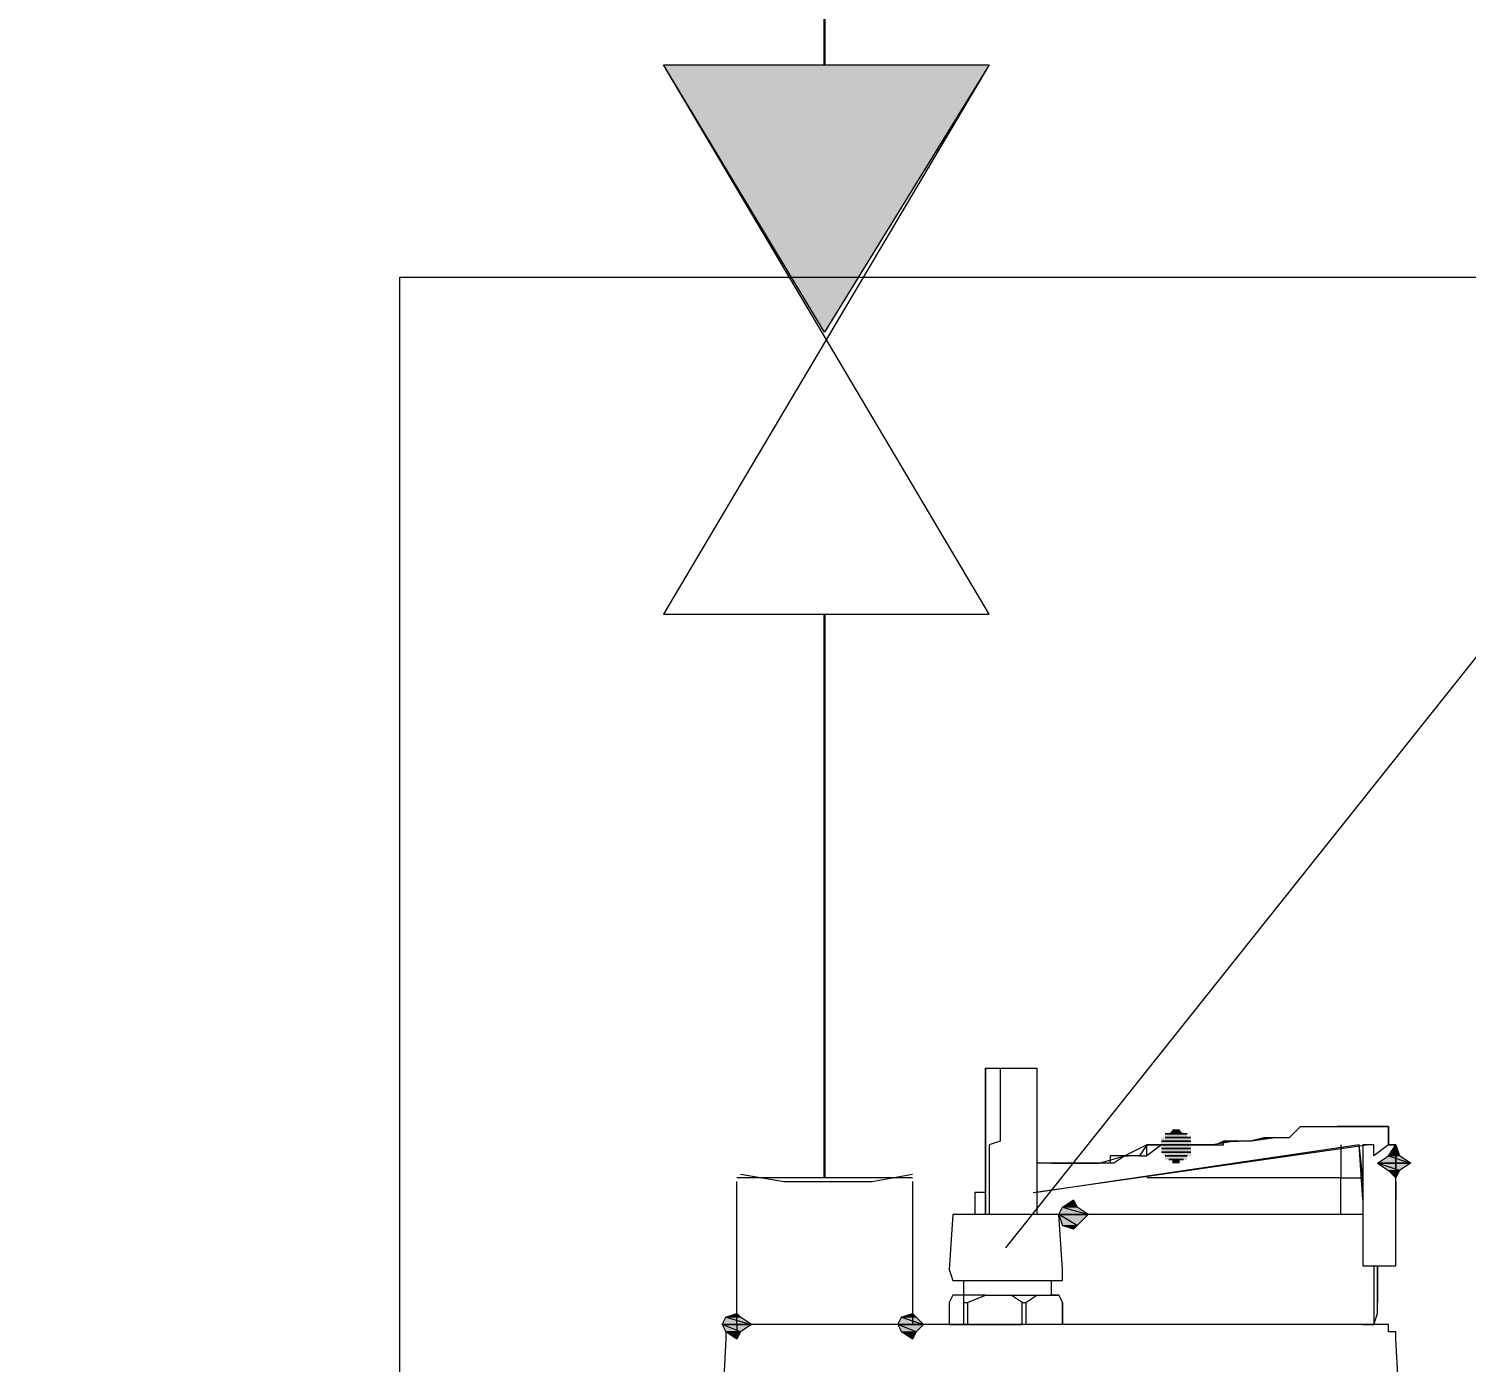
# Model space of a CAD drawing. Header units: millimetres. Extents: x -10178924 to 11692288, y -947381 to 58396.
# Drawn here: x -161255 to -160712, y -112270 to -111766 of the extents above; entities that cross this region are included whole.
import ezdxf
from ezdxf import colors
from ezdxf.entities.mleader import LeaderData, LeaderLine
from ezdxf.math import Vec2, Vec3

# ---------------------------------------------------------------- set-up
doc = ezdxf.new("R2010")
doc.units = ezdxf.units.MM
doc.layers.add('_надписи канализация', color=7, linetype='Continuous')
doc.layers.add('PDF _0', color=7, linetype='Continuous', lineweight=9)
doc.layers.add('К1н', color=42, linetype='Continuous', lineweight=30)
doc.styles.add('ISOCPEUR', font='isocpeui.ttf', dxfattribs={"width": 0.9})

# ---------------------------------------------------------------- blocks, each defined once
blk = doc.blocks.new('_None')

msp = doc.modelspace()

# ---------------------------------------------------------------- linework, layer by layer
at = {"layer": 'PDF _0', "lineweight": 0}
for points in [[(-161014.95, -111780), (-160891.86, -111780), (-160954.1, -111880.97)], [(-160891.86, -111987.46), (-161014.95, -111780), (-160891.86, -111780), (-161014.95, -111987.46)], [(-161114.53, -111860.22), (-160265.33, -111860.22), (-160265.33, -112643.03), (-161114.53, -112643.03)], [(-160759.09, -112181.09), (-160760.47, -112181.09), (-160759.09, -112181.09), (-160754.94, -112181.09), (-160752.17, -112181.09), (-160754.94, -112181.09)], [(-160741.11, -112185.24), (-160741.11, -112181.09), (-160745.25, -112181.09), (-160746.64, -112181.09), (-160745.25, -112181.09), (-160741.11, -112181.09), (-160741.11, -112185.24), (-160741.11, -112186.62), (-160741.11, -112188.01), (-160738.34, -112188.01), (-160741.11, -112188.01), (-160741.11, -112186.62)], [(-160817.17, -112188.01), (-160807.49, -112188.01), (-160811.64, -112188.01), (-160813.02, -112188.01)], [(-160793.66, -112186.62), (-160783.98, -112185.24), (-160793.66, -112186.62), (-160788.13, -112185.24), (-160785.36, -112185.24), (-160783.98, -112185.24)], [(-160738.34, -112188.01), (-160736.96, -112192.15), (-160741.11, -112192.15)], [(-160738.34, -112192.15), (-160738.34, -112188.01), (-160738.34, -112192.15), (-160738.34, -112194.92)], [(-160741.11, -112192.15), (-160732.81, -112194.92), (-160745.25, -112194.92)], [(-160736.96, -112192.15), (-160741.11, -112192.15), (-160732.81, -112194.92)], [(-160865.58, -112194.92), (-160864.2, -112194.92), (-160860.05, -112194.92), (-160864.2, -112194.92)], [(-160745.25, -112194.92), (-160741.11, -112197.69), (-160736.96, -112197.69)], [(-160745.25, -112194.92), (-160732.81, -112194.92), (-160736.96, -112197.69)], [(-160741.11, -112197.69), (-160736.96, -112197.69), (-160738.34, -112200.45)], [(-160860.05, -112208.75), (-160858.67, -112211.52), (-160864.2, -112211.52)], [(-160864.2, -112239.18), (-160864.2, -112235.03), (-160865.58, -112214.28), (-160868.35, -112214.28), (-160901.54, -112214.28), (-160905.69, -112214.28), (-160907.07, -112235.03), (-160905.69, -112239.18), (-160893.24, -112239.18)], [(-160864.2, -112211.52), (-160854.52, -112214.28), (-160865.58, -112214.28)], [(-160865.58, -112214.28), (-160864.2, -112218.43), (-160858.67, -112218.43)], [(-160865.58, -112214.28), (-160854.52, -112214.28), (-160858.67, -112218.43)], [(-160858.67, -112211.52), (-160864.2, -112211.52), (-160854.52, -112214.28)], [(-160864.2, -112218.43), (-160858.67, -112218.43), (-160860.05, -112219.82)], [(-160991.44, -112253.01), (-160981.76, -112255.77), (-160992.82, -112255.77)], [(-160987.29, -112251.63), (-160985.91, -112253.01), (-160991.44, -112253.01)], [(-160985.91, -112253.01), (-160991.44, -112253.01), (-160981.76, -112255.77)], [(-160925.05, -112253.01), (-160916.75, -112255.77), (-160926.43, -112255.77)], [(-160920.9, -112251.63), (-160919.52, -112253.01), (-160925.05, -112253.01)], [(-160919.52, -112253.01), (-160925.05, -112253.01), (-160916.75, -112255.77)], [(-160992.82, -112255.77), (-160991.44, -112258.54), (-160985.91, -112258.54)], [(-160992.82, -112255.77), (-160981.76, -112255.77), (-160985.91, -112258.54)], [(-160991.44, -112258.54), (-160985.91, -112258.54), (-160987.29, -112261.31)], [(-160926.43, -112255.77), (-160925.05, -112258.54), (-160919.52, -112258.54)], [(-160926.43, -112255.77), (-160916.75, -112255.77), (-160919.52, -112258.54)], [(-160925.05, -112258.54), (-160919.52, -112258.54), (-160920.9, -112261.31)]]:
    msp.add_lwpolyline(points, close=True, dxfattribs=at)
for points in [[(-160893.24, -112158.96), (-160893.24, -112167.26), (-160893.24, -112172.79), (-160893.24, -112178.32), (-160893.24, -112186.62), (-160893.24, -112188.01), (-160893.24, -112194.92), (-160893.24, -112200.45), (-160893.24, -112208.75), (-160893.24, -112214.28), (-160893.24, -112158.96), (-160873.88, -112158.96), (-160873.88, -112214.28)], [(-160887.71, -112158.96), (-160887.71, -112164.49), (-160887.71, -112171.41), (-160887.71, -112174.17), (-160887.71, -112181.09), (-160887.71, -112186.62), (-160891.86, -112188.01), (-160891.86, -112194.92), (-160891.86, -112200.45), (-160891.86, -112208.75), (-160891.86, -112214.28)], [(-160819.94, -112182.47), (-160822.71, -112182.47), (-160819.94, -112182.47)], [(-160819.94, -112182.47), (-160822.71, -112182.47), (-160819.94, -112182.47)], [(-160783.98, -112185.24), (-160778.45, -112185.24), (-160774.3, -112181.09), (-160766, -112181.09), (-160760.47, -112181.09)], [(-160752.17, -112181.09), (-160750.79, -112181.09), (-160752.17, -112181.09), (-160750.79, -112181.09)], [(-160746.64, -112181.09), (-160750.79, -112181.09), (-160746.64, -112181.09)], [(-160875.26, -112205.98), (-160749.4, -112188.01)], [(-160759.09, -112214.28), (-160759.09, -112211.52), (-160759.09, -112208.75), (-160759.09, -112205.98), (-160759.09, -112201.84), (-160759.09, -112200.45), (-160754.94, -112200.45), (-160752.17, -112200.45), (-160750.79, -112200.45), (-160752.17, -112188.01), (-160873.88, -112205.98)], [(-160821.32, -112188.01), (-160825.47, -112188.01), (-160826.85, -112188.01), (-160832.39, -112192.15), (-160832.39, -112188.01), (-160825.47, -112188.01), (-160826.85, -112188.01), (-160832.39, -112188.01), (-160835.15, -112192.15), (-160832.39, -112192.15), (-160832.39, -112188.01), (-160840.69, -112192.15), (-160844.83, -112194.92), (-160846.22, -112194.92), (-160850.37, -112194.92), (-160853.13, -112194.92), (-160854.52, -112194.92), (-160858.67, -112194.92), (-160854.52, -112194.92)], [(-160759.09, -112188.01), (-160759.09, -112200.45), (-160760.47, -112200.45), (-160764.62, -112200.45), (-160766, -112200.45), (-160770.15, -112200.45), (-160772.92, -112200.45), (-160774.3, -112200.45), (-160778.45, -112200.45), (-160779.83, -112200.45), (-160783.98, -112200.45), (-160785.36, -112200.45), (-160788.13, -112200.45), (-160792.28, -112200.45), (-160793.66, -112200.45), (-160797.81, -112200.45), (-160799.19, -112200.45), (-160803.34, -112200.45), (-160806.11, -112200.45), (-160807.49, -112200.45), (-160811.64, -112200.45), (-160813.02, -112200.45), (-160819.94, -112200.45), (-160821.32, -112200.45), (-160825.47, -112200.45), (-160826.85, -112200.45), (-160832.39, -112200.45)], [(-160815.79, -112186.62), (-160826.85, -112186.62), (-160815.79, -112186.62)], [(-160815.79, -112188.01), (-160826.85, -112188.01), (-160815.79, -112188.01)], [(-160815.79, -112188.01), (-160826.85, -112188.01), (-160815.79, -112188.01)], [(-160817.17, -112183.86), (-160825.47, -112183.86), (-160817.17, -112183.86)], [(-160815.79, -112185.24), (-160825.47, -112185.24), (-160815.79, -112185.24)], [(-160818.56, -112183.86), (-160824.09, -112183.86), (-160818.56, -112183.86)], [(-160817.17, -112183.86), (-160824.09, -112183.86), (-160817.17, -112183.86)], [(-160821.32, -112188.01), (-160817.17, -112188.01), (-160821.32, -112188.01)], [(-160799.19, -112186.62), (-160803.34, -112186.62), (-160806.11, -112188.01), (-160807.49, -112188.01), (-160806.11, -112188.01), (-160803.34, -112188.01), (-160803.34, -112186.62), (-160799.19, -112186.62), (-160797.81, -112186.62), (-160799.19, -112186.62), (-160807.49, -112188.01), (-160811.64, -112188.01), (-160813.02, -112188.01)], [(-160793.66, -112186.62), (-160797.81, -112186.62)], [(-160750.79, -112208.75), (-160752.17, -112188.01)], [(-160738.34, -112201.84), (-160738.34, -112200.45), (-160738.34, -112197.69), (-160738.34, -112194.92), (-160738.34, -112197.69), (-160738.34, -112188.01), (-160741.11, -112188.01), (-160746.64, -112192.15), (-160746.64, -112188.01), (-160750.79, -112188.01), (-160750.79, -112208.75), (-160750.79, -112233.65), (-160741.11, -112233.65), (-160738.34, -112233.65), (-160738.34, -112228.11), (-160738.34, -112221.2), (-160738.34, -112214.28), (-160738.34, -112208.75), (-160738.34, -112205.98), (-160738.34, -112201.84), (-160738.34, -112208.75)], [(-160850.37, -112194.92), (-160840.69, -112192.15), (-160844.83, -112192.15), (-160846.22, -112192.15), (-160846.22, -112194.92)], [(-160835.15, -112192.15), (-160839.3, -112192.15), (-160840.69, -112192.15), (-160839.3, -112192.15)], [(-160815.79, -112189.39), (-160826.85, -112189.39), (-160815.79, -112189.39)], [(-160815.79, -112190.77), (-160826.85, -112190.77), (-160815.79, -112190.77)], [(-160815.79, -112190.77), (-160826.85, -112190.77), (-160815.79, -112190.77)], [(-160817.17, -112192.15), (-160825.47, -112192.15), (-160817.17, -112192.15)], [(-160818.56, -112193.54), (-160824.09, -112193.54), (-160818.56, -112193.54)], [(-160985.91, -112199.07), (-160969.31, -112201.84), (-160952.71, -112201.84), (-160936.12, -112201.84), (-160920.9, -112199.07)], [(-160865.58, -112194.92), (-160868.35, -112194.92), (-160873.88, -112194.92)], [(-160868.35, -112194.92), (-160858.67, -112194.92), (-160860.05, -112194.92), (-160858.67, -112194.92), (-160850.37, -112194.92), (-160853.13, -112194.92)], [(-160750.79, -112201.84), (-160750.79, -112200.45), (-160750.79, -112197.69)], [(-160920.9, -112200.45), (-160987.29, -112200.45)], [(-160920.9, -112201.84), (-160920.9, -112255.77), (-160987.29, -112255.77), (-160987.29, -112201.84)], [(-160893.24, -112205.98), (-160897.39, -112205.98), (-160897.39, -112208.75), (-160897.39, -112214.28)], [(-160750.79, -112214.28), (-160752.17, -112214.28), (-160754.94, -112214.28), (-160759.09, -112214.28), (-160760.47, -112214.28), (-160764.62, -112214.28), (-160766, -112214.28), (-160770.15, -112214.28), (-160772.92, -112214.28), (-160774.3, -112214.28), (-160778.45, -112214.28), (-160779.83, -112214.28), (-160783.98, -112214.28), (-160785.36, -112214.28), (-160788.13, -112214.28), (-160792.28, -112214.28), (-160793.66, -112214.28), (-160797.81, -112214.28), (-160799.19, -112214.28), (-160803.34, -112214.28), (-160806.11, -112214.28), (-160807.49, -112214.28), (-160811.64, -112214.28), (-160813.02, -112214.28), (-160819.94, -112214.28), (-160821.32, -112214.28), (-160825.47, -112214.28), (-160826.85, -112214.28), (-160832.39, -112214.28), (-160835.15, -112214.28), (-160839.3, -112214.28), (-160840.69, -112214.28), (-160846.22, -112214.28), (-160850.37, -112214.28), (-160853.13, -112214.28), (-160854.52, -112214.28), (-160860.05, -112214.28), (-160864.2, -112214.28), (-160865.58, -112214.28)], [(-160854.52, -112214.28), (-160858.67, -112214.28)], [(-160778.45, -112214.28), (-160779.83, -112214.28), (-160783.98, -112214.28)], [(-160746.64, -112233.65), (-160746.64, -112251.63), (-160746.64, -112255.77), (-160750.79, -112255.77), (-160760.47, -112255.77)], [(-160750.79, -112255.77), (-160746.64, -112255.77), (-160745.25, -112251.63), (-160745.25, -112233.65), (-160745.25, -112247.48)], [(-160901.54, -112247.48), (-160901.54, -112244.71), (-160901.54, -112239.18)], [(-160893.24, -112244.71), (-160865.58, -112244.71), (-160864.2, -112247.48), (-160864.2, -112255.77), (-160864.2, -112247.48), (-160865.58, -112244.71), (-160868.35, -112244.71), (-160868.35, -112239.18)], [(-160893.24, -112255.77), (-160900.16, -112255.77), (-160901.54, -112255.77), (-160901.54, -112247.48), (-160900.16, -112247.48), (-160893.24, -112244.71), (-160905.69, -112244.71), (-160907.07, -112247.48), (-160907.07, -112255.77), (-160905.69, -112255.77), (-160879.41, -112255.77), (-160879.41, -112247.48), (-160878.03, -112247.48), (-160873.88, -112244.71)], [(-160900.16, -112247.48), (-160900.16, -112255.77)], [(-160879.41, -112247.48), (-160883.56, -112244.71)], [(-160878.03, -112247.48), (-160878.03, -112255.77)], [(-160721.74, -112553.13), (-160738.34, -112261.31), (-160738.34, -112258.54), (-160741.11, -112258.54), (-160741.11, -112255.77), (-160987.29, -112255.77), (-160987.29, -112258.54), (-160991.44, -112258.54), (-160991.44, -112261.31), (-161006.65, -112553.13)], [(-160864.2, -112255.77), (-160865.58, -112255.77), (-160887.71, -112255.77)], [(-160873.88, -112255.77), (-160878.03, -112255.77), (-160879.41, -112255.77), (-160883.56, -112255.77)]]:
    msp.add_lwpolyline(points, dxfattribs=at)
at = {"layer": 'PDF _0', "transparency": 33554559}
for points in [[(-161014.95, -111780), (-160891.86, -111780), (-160954.1, -111880.97)], [(-160822.71, -112182.47), (-160818.56, -112183.86), (-160824.09, -112183.86)], [(-160821.32, -112182.47), (-160819.94, -112182.47), (-160822.71, -112182.47)], [(-160822.71, -112182.47), (-160819.94, -112182.47), (-160819.94, -112182.47)], [(-160819.94, -112182.47), (-160819.94, -112182.47), (-160822.71, -112182.47)], [(-160819.94, -112182.47), (-160822.71, -112182.47), (-160818.56, -112183.86)], [(-160825.47, -112185.24), (-160815.79, -112185.24), (-160826.85, -112185.24)], [(-160815.79, -112185.24), (-160826.85, -112185.24), (-160815.79, -112186.62)], [(-160826.85, -112185.24), (-160815.79, -112186.62), (-160826.85, -112186.62)], [(-160826.85, -112186.62), (-160815.79, -112186.62), (-160815.79, -112186.62)], [(-160815.79, -112186.62), (-160826.85, -112186.62), (-160815.79, -112188.01)], [(-160826.85, -112186.62), (-160815.79, -112188.01), (-160826.85, -112188.01)], [(-160826.85, -112188.01), (-160815.79, -112188.01), (-160815.79, -112188.01)], [(-160815.79, -112188.01), (-160815.79, -112188.01), (-160826.85, -112188.01)], [(-160815.79, -112188.01), (-160826.85, -112188.01), (-160815.79, -112189.39)], [(-160826.85, -112188.01), (-160815.79, -112189.39), (-160826.85, -112189.39)], [(-160824.09, -112183.86), (-160817.17, -112183.86), (-160825.47, -112183.86)], [(-160825.47, -112183.86), (-160817.17, -112183.86), (-160817.17, -112183.86)], [(-160817.17, -112183.86), (-160825.47, -112183.86), (-160817.17, -112185.24)], [(-160825.47, -112183.86), (-160817.17, -112185.24), (-160825.47, -112185.24)], [(-160815.79, -112185.24), (-160815.79, -112185.24), (-160825.47, -112185.24)], [(-160815.79, -112185.24), (-160825.47, -112185.24), (-160817.17, -112185.24)], [(-160824.09, -112183.86), (-160818.56, -112183.86), (-160818.56, -112183.86)], [(-160817.17, -112183.86), (-160817.17, -112183.86), (-160824.09, -112183.86)], [(-160817.17, -112183.86), (-160824.09, -112183.86), (-160818.56, -112183.86)], [(-160738.34, -112188.01), (-160736.96, -112192.15), (-160741.11, -112192.15)], [(-160826.85, -112189.39), (-160815.79, -112189.39), (-160815.79, -112189.39)], [(-160815.79, -112189.39), (-160826.85, -112189.39), (-160815.79, -112190.77)], [(-160826.85, -112189.39), (-160815.79, -112190.77), (-160826.85, -112190.77)], [(-160826.85, -112190.77), (-160815.79, -112190.77), (-160815.79, -112190.77)], [(-160815.79, -112190.77), (-160815.79, -112190.77), (-160826.85, -112190.77)], [(-160815.79, -112190.77), (-160826.85, -112190.77), (-160815.79, -112192.15)], [(-160826.85, -112190.77), (-160815.79, -112192.15), (-160825.47, -112192.15)], [(-160825.47, -112192.15), (-160817.17, -112192.15), (-160817.17, -112192.15)], [(-160817.17, -112192.15), (-160817.17, -112192.15), (-160825.47, -112192.15)], [(-160817.17, -112192.15), (-160825.47, -112192.15), (-160815.79, -112192.15)], [(-160817.17, -112192.15), (-160825.47, -112192.15), (-160817.17, -112193.54)], [(-160825.47, -112192.15), (-160817.17, -112193.54), (-160825.47, -112193.54)], [(-160817.17, -112193.54), (-160825.47, -112193.54), (-160824.09, -112193.54)], [(-160825.47, -112193.54), (-160817.17, -112193.54), (-160817.17, -112193.54)], [(-160824.09, -112193.54), (-160818.56, -112193.54), (-160818.56, -112193.54)], [(-160818.56, -112193.54), (-160818.56, -112193.54), (-160824.09, -112193.54)], [(-160818.56, -112193.54), (-160824.09, -112193.54), (-160817.17, -112193.54)], [(-160818.56, -112193.54), (-160824.09, -112193.54), (-160819.94, -112193.54)], [(-160824.09, -112193.54), (-160819.94, -112193.54), (-160822.71, -112193.54)], [(-160819.94, -112193.54), (-160822.71, -112193.54), (-160819.94, -112194.92)], [(-160822.71, -112193.54), (-160819.94, -112194.92), (-160822.71, -112194.92)], [(-160741.11, -112192.15), (-160732.81, -112194.92), (-160745.25, -112194.92)], [(-160736.96, -112192.15), (-160741.11, -112192.15), (-160732.81, -112194.92)], [(-160819.94, -112194.92), (-160822.71, -112194.92), (-160821.32, -112194.92)], [(-160822.71, -112194.92), (-160819.94, -112194.92), (-160819.94, -112194.92)], [(-160819.94, -112194.92), (-160819.94, -112194.92), (-160822.71, -112194.92)], [(-160745.25, -112194.92), (-160736.96, -112197.69), (-160741.11, -112197.69)], [(-160745.25, -112194.92), (-160732.81, -112194.92), (-160736.96, -112197.69)], [(-160736.96, -112197.69), (-160741.11, -112197.69), (-160738.34, -112200.45)], [(-160860.05, -112208.75), (-160858.67, -112211.52), (-160864.2, -112211.52)], [(-160864.2, -112211.52), (-160854.52, -112214.28), (-160865.58, -112214.28)], [(-160865.58, -112214.28), (-160858.67, -112218.43), (-160864.2, -112218.43)], [(-160865.58, -112214.28), (-160854.52, -112214.28), (-160858.67, -112218.43)], [(-160858.67, -112211.52), (-160864.2, -112211.52), (-160854.52, -112214.28)], [(-160858.67, -112218.43), (-160864.2, -112218.43), (-160860.05, -112219.82)], [(-160991.44, -112253.01), (-160981.76, -112255.77), (-160992.82, -112255.77)], [(-160987.29, -112251.63), (-160985.91, -112253.01), (-160991.44, -112253.01)], [(-160985.91, -112253.01), (-160991.44, -112253.01), (-160981.76, -112255.77)], [(-160925.05, -112253.01), (-160916.75, -112255.77), (-160926.43, -112255.77)], [(-160920.9, -112251.63), (-160919.52, -112253.01), (-160925.05, -112253.01)], [(-160919.52, -112253.01), (-160925.05, -112253.01), (-160916.75, -112255.77)], [(-160992.82, -112255.77), (-160985.91, -112258.54), (-160991.44, -112258.54)], [(-160992.82, -112255.77), (-160981.76, -112255.77), (-160985.91, -112258.54)], [(-160985.91, -112258.54), (-160991.44, -112258.54), (-160987.29, -112261.31)], [(-160926.43, -112255.77), (-160919.52, -112258.54), (-160925.05, -112258.54)], [(-160926.43, -112255.77), (-160916.75, -112255.77), (-160919.52, -112258.54)], [(-160919.52, -112258.54), (-160925.05, -112258.54), (-160920.9, -112261.31)]]:
    msp.add_solid(points, dxfattribs=at)
at = {"layer": 'К1н'}
for points in [[(-160954.1, -111780), (-160954.1, -111726.06)], [(-160954.1, -112200.45), (-160954.1, -111987.46)]]:
    msp.add_lwpolyline(points, dxfattribs=at)

# ---------------------------------------------------------------- leaders
at = {"layer": '_надписи канализация', "lineweight": -2}
ml = msp.add_multileader_mtext('Standard', dxfattribs=at)
ml.set_content('\\A1;Приямок{\\Fisocp3|c204; }800{\\fArial|b0|i0|c204|p34;х}800х800(h)\\P{\\fArial|b0|i0|c204|p34;с\\Fisocp3|c204; }насосом дренажным {\\A0;\\H0.91667x;ГНОМ 10-10Г\\A1;\\H1.09091x; \\PN=1,1 кВт \\P (1 раб)\\Fisocp3|c204; \\fISOCPEUR|b0|i0|c204|p34;(закрыть рифленым железом)}', color=256, style='ISOCPEUR')
ml.set_leader_properties(lineweight=13)
ml.set_arrow_properties(name='NONE')
ml.build(insert=Vec2(0, 0))
ml.multileader.update_dxf_attribs({"text_left_attachment_type": 6, "text_right_attachment_type": 6, "dogleg_length": 100, "arrow_head_size": 300, "scale": 100})
ctx = ml.context
ctx.base_point, ctx.scale, ctx.char_height, ctx.arrow_head_size, ctx.landing_gap_size, ctx.plane_origin = Vec3(-159270.88, -110324.2), 100, 250, 300, 0.09, Vec3(-168114.07, -110205.79)
ctx.left_attachment, ctx.right_attachment, ctx.text_align_type = 6, 6, 1
notes = []
notes.append((ctx, [(0, (1, 1, 0), (-159370.88, -110324.2), (1, 0), 100, [(1, [(-160885.58, -112226.85)], 0, [])])]))
ctx.mtext.insert, ctx.mtext.width, ctx.mtext.alignment, ctx.mtext.flow_direction = Vec3(-156593.44, -109999.2), 5926.3258, 2, 5
for ctx, leaders in notes:
    for number, flags, end, landing, length, lines in leaders:
        leader = LeaderData()
        leader.index, (leader.has_last_leader_line, leader.has_dogleg_vector, leader.attachment_direction) = number, flags
        leader.last_leader_point, leader.dogleg_vector, leader.dogleg_length = Vec3(end), Vec3(landing), length
        for number, points, colour, breaks in lines:
            line = LeaderLine()
            line.index, line.vertices, line.color, line.breaks = number, Vec3.list(points), colors.encode_raw_color(colour), breaks
            leader.lines.append(line)
        ctx.leaders.append(leader)

doc.saveas('drawing.dxf')
